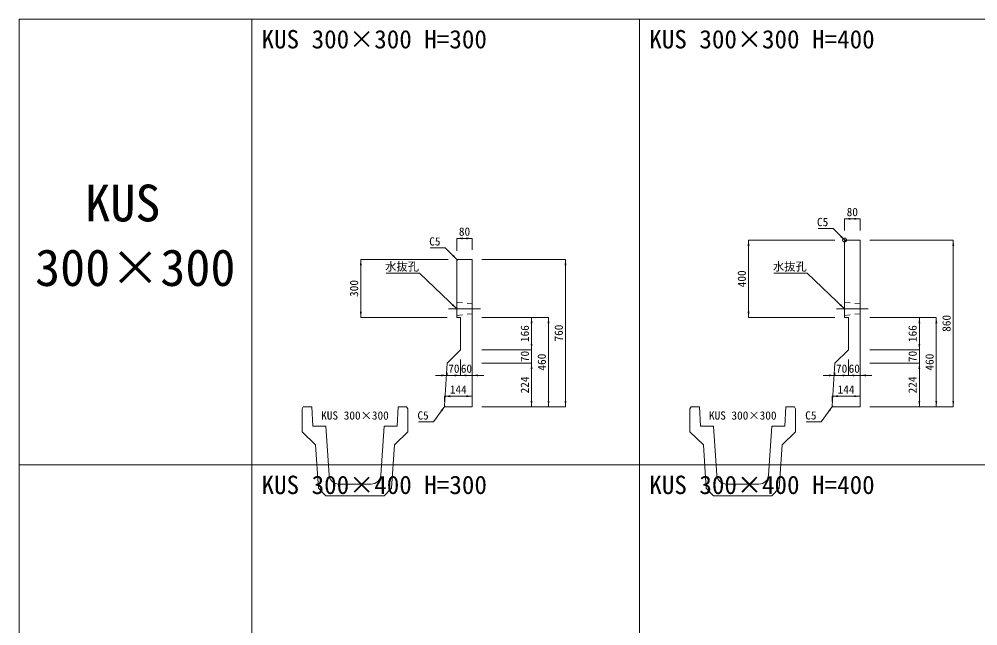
# Model space of a CAD drawing. Units: millimetres at full size, sheet at 1:40. Extents: x 86 to 35886, y -15691 to 10257.
# Drawn here: x 86 to 5031, y -5022 to -1891 of the extents above; entities that cross this region are included whole.
import ezdxf
from ezdxf.enums import TextEntityAlignment as Align

# ---------------------------------------------------------------- set-up
doc = ezdxf.new("R2010")
doc.units = ezdxf.units.MM
doc.header["$LTSCALE"] = 40
doc.header["$PDMODE"] = 32
doc.header["$PDSIZE"] = 20
doc.linetypes.add('USER1', pattern=[28.575, 19.05, -3.175, 3.175, -3.175])
doc.linetypes.add('USER2', pattern=[1.35, 0.75, -0.6])
for name, color, linetype, lineweight in [('パネックスKUS', 2, 'Continuous', 20), ('図枠', 5, 'Continuous', 13), ('寸法線', 7, 'Continuous', 13), ('引出線', 4, 'Continuous', 13), ('本体', 2, 'Continuous', 13), ('補助線', 8, 'USER1', 13)]:
    doc.layers.add(name, color=color, linetype=linetype, lineweight=lineweight)
doc.layers.add('文字', color=7, linetype='Continuous')
doc.styles.add('ＭＳ ゴシック', font='')
doc.styles.get('ＭＳ ゴシック').set_extended_font_data('MS Gothic')

# ---------------------------------------------------------------- blocks, each defined once
blk = doc.blocks.new('filled_arrow')
at = {"color": 0, "linetype": 'Continuous', "lineweight": -2}
blk.add_solid([(7.5, 1.25), (0, 0), (7.5, -1.25)], dxfattribs=at)

msp = doc.modelspace()

# ---------------------------------------------------------------- linework, layer by layer
at = {"layer": 'パネックスKUS'}
for p, q in [((4348.23, -3030.56), (4343.23, -3035.56)), ((4343.23, -3035.56), (4343.23, -3430.56)), ((4423.23, -3030.56), (4348.23, -3030.56)), ((4423.23, -3890.56), (4423.23, -3030.56)), ((2348.23, -3130.56), (2343.23, -3135.56)), ((2343.23, -3135.56), (2343.23, -3430.56)), ((2423.23, -3130.56), (2348.23, -3130.56)), ((2423.23, -3890.56), (2423.23, -3130.56)), ((2343.23, -3430.56), (2363.23, -3430.56)), ((2363.23, -3430.56), (2363.23, -3596.56)), ((4343.23, -3430.56), (4363.23, -3430.56)), ((4363.23, -3430.56), (4363.23, -3596.56)), ((2363.23, -3596.56), (2293.23, -3666.56)), ((4363.23, -3596.56), (4293.23, -3666.56)), ((2293.23, -3666.56), (2279.54, -3885.57)), ((4293.23, -3666.56), (4279.54, -3885.57)), ((2284.23, -3890.56), (2279.54, -3885.57)), ((2284.23, -3890.56), (2423.23, -3890.56)), ((4284.23, -3890.56), (4279.54, -3885.57)), ((4284.23, -3890.56), (4423.23, -3890.56))]:
    msp.add_line(p, q, dxfattribs=at)
at = {"layer": 'パネックスKUS', "linetype": 'USER2', "lineweight": 9}
for p, q in [((2343.23, -3350.56), (2423.23, -3360.56)), ((4343.23, -3350.56), (4423.23, -3360.56)), ((2343.23, -3420.56), (2423.23, -3410.56)), ((4343.23, -3420.56), (4423.23, -3410.56))]:
    msp.add_line(p, q, dxfattribs=at)
at = {"layer": '図枠'}
for p, q in [((86.23, -1890.56), (17286.23, -1890.56)), ((86.23, -1890.56), (86.23, -15590.56)), ((1286.23, -1890.56), (1286.23, -15590.56)), ((3286.23, -1890.56), (3286.23, -15590.56)), ((86.23, -4190.56), (17286.23, -4190.56))]:
    msp.add_line(p, q, dxfattribs=at)
at = {"layer": '寸法線'}
for p, q in [((4343.23, -2920.9), (4423.23, -2920.9)), ((4343.23, -2980.56), (4343.23, -2920.9)), ((4423.23, -2980.56), (4423.23, -2920.9)), ((2343.23, -3022.01), (2423.23, -3022.01)), ((2343.23, -3085.56), (2343.23, -3022.01)), ((2423.23, -3080.56), (2423.23, -3022.01)), ((3848.23, -3430.56), (3848.23, -3030.56)), ((4293.23, -3030.56), (3848.23, -3030.56)), ((4473.23, -3030.56), (4904.07, -3030.56)), ((4904.07, -3890.56), (4904.07, -3030.56)), ((1848.23, -3430.56), (1848.23, -3130.56)), ((2298.23, -3130.56), (1848.23, -3130.56)), ((2473.23, -3130.56), (2904.07, -3130.56)), ((2904.07, -3890.56), (2904.07, -3130.56)), ((2293.23, -3430.56), (1848.23, -3430.56)), ((2473.23, -3430.56), (2816.57, -3430.56)), ((2473.23, -3430.56), (2729.07, -3430.56)), ((2729.07, -3430.56), (2729.07, -3596.56)), ((2816.57, -3430.56), (2816.57, -3890.56)), ((4293.23, -3430.56), (3848.23, -3430.56)), ((4473.23, -3430.56), (4816.57, -3430.56)), ((4473.23, -3430.56), (4729.07, -3430.56)), ((4729.07, -3430.56), (4729.07, -3596.56)), ((4816.57, -3430.56), (4816.57, -3890.56)), ((2729.07, -3536.56), (2729.07, -3726.56)), ((4729.07, -3536.56), (4729.07, -3726.56)), ((2473.23, -3596.56), (2729.07, -3596.56)), ((2473.23, -3596.56), (2729.07, -3596.56)), ((4473.23, -3596.56), (4729.07, -3596.56)), ((4473.23, -3596.56), (4729.07, -3596.56)), ((2363.23, -3646.56), (2363.23, -3729.18)), ((2363.23, -3646.56), (2363.23, -3729.18)), ((2423.23, -3646.56), (2423.23, -3729.18)), ((4363.23, -3646.56), (4363.23, -3729.18)), ((4363.23, -3646.56), (4363.23, -3729.18)), ((4423.23, -3646.56), (4423.23, -3729.18)), ((2473.23, -3666.56), (2729.07, -3666.56)), ((2473.23, -3666.56), (2729.07, -3666.56)), ((2729.07, -3666.56), (2729.07, -3890.56)), ((4473.23, -3666.56), (4729.07, -3666.56)), ((4473.23, -3666.56), (4729.07, -3666.56)), ((4729.07, -3666.56), (4729.07, -3890.56)), ((2423.23, -3729.18), (2233.23, -3729.18)), ((2293.23, -3716.56), (2293.23, -3729.18)), ((2303.23, -3729.18), (2483.23, -3729.18)), ((4423.23, -3729.18), (4233.23, -3729.18)), ((4293.23, -3716.56), (4293.23, -3729.18)), ((4303.23, -3729.18), (4483.23, -3729.18)), ((2279.23, -3836.57), (2423.23, -3836.57)), ((2279.23, -3865.56), (2279.23, -3836.57)), ((2423.23, -3865.56), (2423.23, -3836.57)), ((4279.23, -3836.57), (4423.23, -3836.57)), ((4279.23, -3865.56), (4279.23, -3836.57)), ((4423.23, -3865.56), (4423.23, -3836.57)), ((2473.23, -3890.56), (2904.07, -3890.56)), ((2473.23, -3890.56), (2816.57, -3890.56)), ((2473.23, -3890.56), (2729.07, -3890.56)), ((4473.23, -3890.56), (4904.07, -3890.56)), ((4473.23, -3890.56), (4816.57, -3890.56)), ((4473.23, -3890.56), (4729.07, -3890.56))]:
    msp.add_line(p, q, dxfattribs=at)
at = {"layer": '引出線'}
for points in [[(4345.73, -3033.06), (4284.24, -2970.35), (4206.47, -2970.35)], [(2345.73, -3133.06), (2284.24, -3070.35), (2206.47, -3070.35)], [(2343.23, -3385.56), (2150.77, -3202.12), (1979.03, -3202.12)], [(4343.23, -3385.56), (4150.77, -3202.12), (3979.03, -3202.12)], [(2281.89, -3888.07), (2223.46, -3968.33), (2145.69, -3968.33)], [(4281.89, -3888.07), (4223.46, -3968.33), (4145.69, -3968.33)]]:
    msp.add_lwpolyline(points, dxfattribs=at)
at = {"layer": '本体'}
for p, q in [((1545.73, -3902.56), (1551.73, -3890.56)), ((1545.73, -4020.56), (1545.73, -3902.56)), ((1551.73, -3890.56), (1595.73, -3890.56)), ((1595.73, -3890.56), (1600.73, -3990.56)), ((2040.73, -3890.56), (2035.73, -3990.56)), ((2040.73, -3890.56), (2084.73, -3890.56)), ((2090.73, -3902.56), (2084.73, -3890.56)), ((2090.73, -4020.56), (2090.73, -3902.56)), ((3545.73, -3902.56), (3551.73, -3890.56)), ((3545.73, -4020.56), (3545.73, -3902.56)), ((3551.73, -3890.56), (3595.73, -3890.56)), ((3595.73, -3890.56), (3600.73, -3990.56)), ((4040.73, -3890.56), (4035.73, -3990.56)), ((4040.73, -3890.56), (4084.73, -3890.56)), ((4090.73, -3902.56), (4084.73, -3890.56)), ((4090.73, -4020.56), (4090.73, -3902.56)), ((1600.73, -3990.56), (1668.23, -3990.56)), ((1668.23, -3990.56), (1685.12, -4243.89)), ((1968.23, -3990.56), (1951.34, -4243.89)), ((1968.23, -3990.56), (2035.73, -3990.56)), ((3600.73, -3990.56), (3668.23, -3990.56)), ((3668.23, -3990.56), (3685.12, -4243.89)), ((3968.23, -3990.56), (3951.34, -4243.89)), ((3968.23, -3990.56), (4035.73, -3990.56)), ((1545.73, -4020.56), (1615.23, -4087.56)), ((2090.73, -4020.56), (2021.23, -4087.56)), ((3545.73, -4020.56), (3615.23, -4087.56)), ((4090.73, -4020.56), (4021.23, -4087.56)), ((1615.23, -4087.56), (1629.6, -4311.93)), ((2021.23, -4087.56), (2006.86, -4311.93)), ((3615.23, -4087.56), (3629.6, -4311.93)), ((4021.23, -4087.56), (4006.86, -4311.93)), ((1735.01, -4290.56), (1901.45, -4290.56)), ((3735.01, -4290.56), (3901.45, -4290.56)), ((1668.23, -4350.56), (1629.6, -4311.93)), ((1668.23, -4350.56), (1968.23, -4350.56)), ((1968.23, -4350.56), (2006.86, -4311.93)), ((3668.23, -4350.56), (3629.6, -4311.93)), ((3668.23, -4350.56), (3968.23, -4350.56)), ((3968.23, -4350.56), (4006.86, -4311.93))]:
    msp.add_line(p, q, dxfattribs=at)
for centre, start, end in [((1735.01, -4240.56), 183.81407, 270), ((1901.45, -4240.56), 270, 356.18593), ((3735.01, -4240.56), 183.81407, 270), ((3901.45, -4240.56), 270, 356.18593)]:
    msp.add_arc(centre, 50, start, end, dxfattribs=at)
at = {"layer": '補助線'}
for p, q in [((2301.37, -3385.56), (2465.09, -3385.56)), ((4301.37, -3385.56), (4465.09, -3385.56))]:
    msp.add_line(p, q, dxfattribs=at)
msp.add_point((4343.23, -3030.56), dxfattribs=at)

# ---------------------------------------------------------------- block references
at = {"layer": '寸法線', "xscale": 4, "yscale": 4}
for p in [(4343.23, -2920.9), (2343.23, -3022.01), (2363.23, -3729.18), (2423.23, -3729.18), (4363.23, -3729.18), (4423.23, -3729.18), (2279.23, -3836.57), (4279.23, -3836.57)]:
    msp.add_blockref('filled_arrow', p, dxfattribs=at)
for p, rotation in [((4423.23, -2920.9), 180), ((2423.23, -3022.01), 180), ((3848.23, -3030.56), 270), ((4904.07, -3030.56), 270), ((1848.23, -3130.56), 270), ((2904.07, -3130.56), 270), ((1848.23, -3430.56), 90), ((3848.23, -3430.56), 90), ((2729.07, -3430.56), 270), ((2816.57, -3430.56), 270), ((4729.07, -3430.56), 270), ((4816.57, -3430.56), 270), ((2729.07, -3596.56), 90), ((2729.07, -3596.56), 90), ((4729.07, -3596.56), 90), ((4729.07, -3596.56), 90), ((2729.07, -3666.56), 270), ((2729.07, -3666.56), 270), ((4729.07, -3666.56), 270), ((4729.07, -3666.56), 270), ((2293.23, -3729.18), 180), ((2363.23, -3729.18), 180), ((4293.23, -3729.18), 180), ((4363.23, -3729.18), 180), ((2423.23, -3836.57), 180), ((4423.23, -3836.57), 180), ((2729.07, -3890.56), 90), ((2816.57, -3890.56), 90), ((2904.07, -3890.56), 90), ((4729.07, -3890.56), 90), ((4816.57, -3890.56), 90), ((4904.07, -3890.56), 90)]:
    msp.add_blockref('filled_arrow', p, dxfattribs=dict(at, rotation=rotation))
at = {"layer": '引出線', "xscale": 4, "yscale": 4}
for p, rotation in [((4345.73, -3033.06), 134.4), ((2345.73, -3133.06), 134.4), ((2343.23, -3385.56), 136.4), ((4343.23, -3385.56), 136.4), ((2281.89, -3888.07), 233.9), ((4281.89, -3888.07), 233.9)]:
    msp.add_blockref('filled_arrow', p, dxfattribs=dict(at, rotation=rotation))

# ---------------------------------------------------------------- texts
at = {"layer": '寸法線', "style": 'ＭＳ ゴシック'}
for s, p in [('80', (4383.23, -2885.9)), ('80', (2383.23, -2987.01)), ('70', (2328.23, -3694.18)), ('60', (2393.23, -3694.18)), ('70', (4328.23, -3694.18)), ('60', (4393.23, -3694.18)), ('144', (2351.23, -3801.57)), ('144', (4351.23, -3801.57))]:
    msp.add_text(s, height=42.72, dxfattribs=at).set_placement(p, align=Align.MIDDLE_CENTER)
for s, p in [('400', (3813.23, -3230.56)), ('300', (1813.23, -3280.56)), ('860', (4869.07, -3460.56)), ('166', (2694.07, -3513.56)), ('760', (2869.07, -3510.56)), ('166', (4694.07, -3513.56)), ('70', (2694.07, -3631.56)), ('70', (4694.07, -3631.56)), ('460', (2781.57, -3660.56)), ('460', (4781.57, -3660.56)), ('224', (2694.07, -3778.56)), ('224', (4694.07, -3778.56))]:
    msp.add_text(s, height=42.72, rotation=90, dxfattribs=at).set_placement(p, align=Align.MIDDLE_CENTER)
at = {"layer": '引出線', "style": 'ＭＳ ゴシック'}
for s, p in [('C5', (4259.24, -2916.35)), ('C5', (2259.24, -3016.35)), ('水抜孔', (2148.52, -3145.83)), ('水抜孔', (4148.52, -3145.83)), ('C5', (2198.46, -3914.33)), ('C5', (4198.46, -3914.33))]:
    msp.add_text(s, height=42.72, dxfattribs=at).set_placement(p, align=Align.TOP_RIGHT)
at = {"layer": '文字', "style": 'ＭＳ ゴシック'}
for s, p in [('KUS 300×300 H=300', (1336.23, -2070.06)), ('KUS 300×300 H=400', (3336.23, -2070.06)), ('KUS 300×400 H=300', (1336.23, -4370.06)), ('KUS 300×400 H=400', (3336.23, -4370.06))]:
    msp.add_text(s, height=94.94, dxfattribs=at).set_placement(p, align=Align.BOTTOM_LEFT)
for s, p in [('KUS ', (427.23, -2744.4)), ('300×300', (168.23, -3077.73))]:
    msp.add_text(s, height=189.9, dxfattribs=at).set_placement(p, align=Align.TOP_LEFT)
at = {"layer": '本体', "style": 'ＭＳ ゴシック'}
for p in [(1818.23, -3936.02), (3818.23, -3936.02)]:
    msp.add_text('KUS 300×300', height=42.72, dxfattribs=at).set_placement(p, align=Align.MIDDLE_CENTER)

doc.saveas('drawing.dxf')
